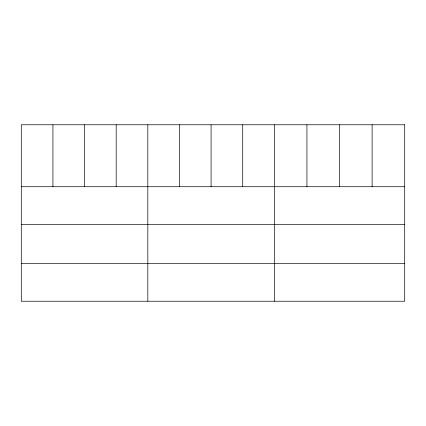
<?xml version="1.0" encoding="UTF-8"?>
<svg xmlns="http://www.w3.org/2000/svg" width="426" height="426" viewBox="0 0 426 426"><rect width="100%" height="100%" fill="white"/><g stroke="black" fill="none" stroke-linecap="round" stroke-linejoin="round"><path stroke-width="0.64" d="M21.3 186.721L404.7 186.721M21.3 224.513L404.7 224.513M21.3 263.444L404.7 263.444M372.111 124.77L372.111 186.721M339.522 124.77L339.522 186.721M306.933 124.77L306.933 186.721M274.344 124.77L274.344 301.23M242.713 124.77L242.713 186.721M211.083 124.77L211.083 186.721M179.452 124.77L179.452 186.721M147.822 124.77L147.822 301.23M116.191 124.77L116.191 186.721M84.561 124.77L84.561 186.721M52.931 124.77L52.931 186.721M404.7 124.77L21.3 124.77L21.3 301.23L404.7 301.23L404.7 124.77"/></g></svg>
